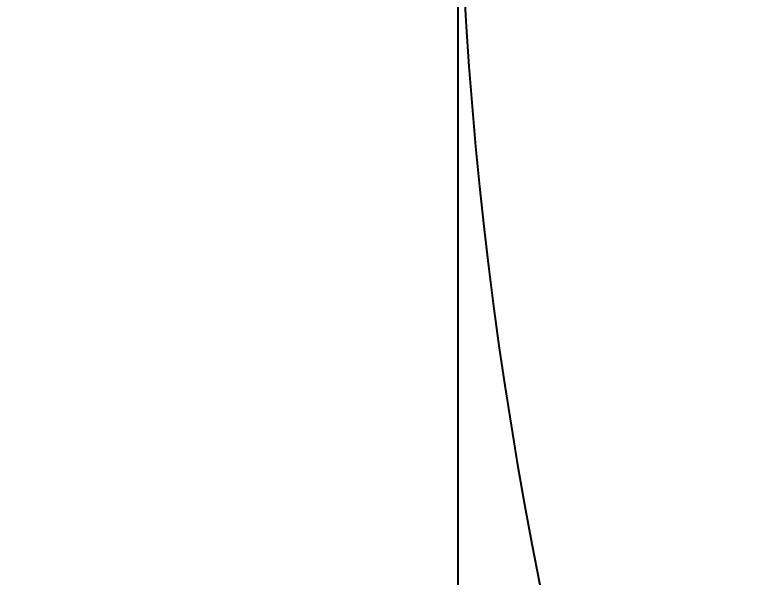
# Model space of a CAD drawing. Header units: millimetres. Extents: x 4086 to 8300, y 123 to 1549.
# Drawn here: x 7477.03 to 7514.89, y 1066.33 to 1095.4 of the extents above; entities that cross this region are included whole.
import ezdxf

# ---------------------------------------------------------------- set-up
doc = ezdxf.new("R2010")
doc.units = ezdxf.units.MM
doc.layers.add('尺寸标注', color=7, linetype='Continuous')
doc.layers.add('运动范围', color=7, linetype='Continuous')
doc.styles.add('思源黑', font='SourceHanSansCN-Normal.ttf')
doc.dimstyles.new('尺寸标注_1_4比例', dxfattribs={"dimtxt": 7, "dimasz": 6, "dimexe": 2, "dimexo": 1.5, "dimgap": 1, "dimtad": 1, "dimdec": 1, "dimlfac": 4, "dimdsep": 46, "dimtxsty": '思源黑', "dimcen": 0.09, "dimadec": 0, "dimazin": 0, "dimtp": 0.01, "dimtm": 0.01, "dimtfac": 1, "dimtdec": 1, "dimtofl": 0, "dimtmove": 0, "dimatfit": 3, "dimfxl": 1, "dimtolj": 1, "dimarcsym": 0})

# ---------------------------------------------------------------- blocks, each defined once
blk = doc.blocks.new('*D984')
at = {"layer": 'Defpoints', "color": 0}
for p in [(7499.925, 1108.508), (7727.9, 1017.2), (7499.925, 893.901)]:
    blk.add_point(p, dxfattribs=at)
at = {"layer": '尺寸标注', "color": 0, "lineweight": -2}
for p, q in [((7499.925, 1107.008), (7499.925, 891.901)), ((7727.9, 1015.7), (7727.9, 891.901)), ((7721.9, 893.901), (7505.925, 893.901))]:
    blk.add_line(p, q, dxfattribs=at)
at = {"layer": '尺寸标注', "color": 0}
for points in [[(7505.925, 894.901), (7505.925, 892.901), (7499.925, 893.901)], [(7721.9, 892.901), (7721.9, 894.901), (7727.9, 893.901)]]:
    blk.add_solid(points, dxfattribs=at)
at = {"layer": '尺寸标注', "color": 0, "insert": (7613.913, 898.526), "char_height": 7, "attachment_point": 5, "style": '思源黑'}
blk.add_mtext('\\A1;911.9', dxfattribs=at)
blk = doc.blocks.new('*D986')
at = {"layer": 'Defpoints', "color": 0}
for p in [(7460.272, 1323.983), (7715.4, 1323.983), (7637.619, 925.251)]:
    blk.add_point(p, dxfattribs=at)
at = {"layer": '尺寸标注', "color": 0, "lineweight": -2}
for p, q in [((7713.9, 1323.983), (7458.272, 1323.983)), ((7460.272, 931.251), (7460.272, 1317.983)), ((7636.119, 925.251), (7458.272, 925.251))]:
    blk.add_line(p, q, dxfattribs=at)
at = {"layer": '尺寸标注', "color": 0}
for points in [[(7461.272, 1317.983), (7459.272, 1317.983), (7460.272, 1323.983)], [(7459.272, 931.251), (7461.272, 931.251), (7460.272, 925.251)]]:
    blk.add_solid(points, dxfattribs=at)
at = {"layer": '尺寸标注', "color": 0, "insert": (7455.648, 1124.617), "char_height": 7, "attachment_point": 5, "rotation": 90, "style": '思源黑'}
blk.add_mtext('\\A1;1594.9', dxfattribs=at)

msp = doc.modelspace()

# ---------------------------------------------------------------- linework, layer by layer
at = {"layer": '运动范围'}
msp.add_arc((7715.4003, 1108.5081), 215.4751, 10, 225, dxfattribs=at)

# ---------------------------------------------------------------- dimensions: what is measured, and where the dimension line sits
at = {"layer": '尺寸标注'}
dim = msp.add_linear_dim(base=(7460.272, 1323.9832), p1=(7637.6186, 925.2512), p2=(7715.4003, 1323.9832), angle=90, dimstyle='尺寸标注_1_4比例', dxfattribs=at)
dim.commit()
dim.dimension.update_dxf_attribs({"geometry": '*D986', "text_midpoint": (7455.6476, 1124.6172)})
dim = msp.add_linear_dim(base=(7499.9252, 893.9015), p1=(7727.9003, 1017.1997), p2=(7499.9252, 1108.5081), dimstyle='尺寸标注_1_4比例', dxfattribs=at)
dim.commit()
dim.dimension.update_dxf_attribs({"geometry": '*D984', "text_midpoint": (7613.9128, 898.5258)})

doc.saveas('drawing.dxf')
